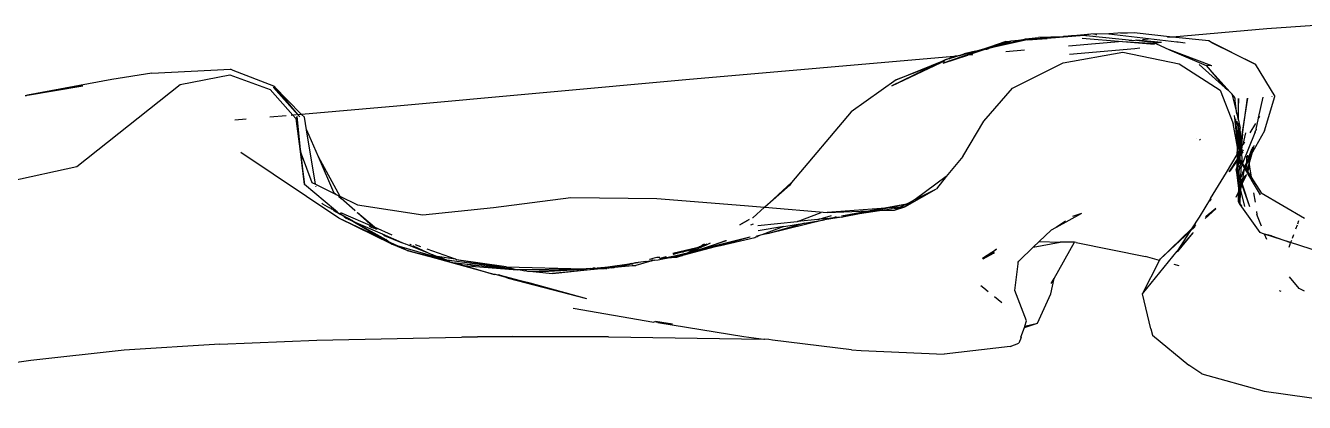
# Model space of a CAD drawing. Header units: millimetres. Extents: x -41292 to 298682, y -22072 to 33155.
# Drawn here: x 34840.8 to 35023.2, y -13113 to -13059.4 of the extents above; entities that cross this region are included whole.
import ezdxf

# ---------------------------------------------------------------- set-up
doc = ezdxf.new("R2010")
doc.units = ezdxf.units.MM

# ---------------------------------------------------------------- blocks, each defined once
blk = doc.blocks.new('rmfnasesx')
for p, q in [((62481.15, 2452.59), (62467.68, 2451.41)), ((62487.97, 2453.04), (62481.15, 2452.59)), ((62444.59, 2450.81), (62441.55, 2449.95)), ((62443.92, 2450.76), (62441.55, 2449.95)), ((62446.92, 2451.02), (62442.24, 2449.97)), ((62442.26, 2450.06), (62445.69, 2450.9)), ((62442.26, 2450.06), (62444.59, 2450.81)), ((62443.92, 2450.76), (62444.59, 2450.81)), ((62444.59, 2450.81), (62444.62, 2450.82)), ((62445.69, 2450.9), (62444.62, 2450.82)), ((62445.85, 2450.94), (62445.69, 2450.9)), ((62445.89, 2450.91), (62445.85, 2450.94)), ((62446.05, 2450.95), (62445.89, 2450.91)), ((62446.05, 2450.95), (62446.7, 2451.14)), ((62446.92, 2451.02), (62446.05, 2450.95)), ((62446.7, 2451.14), (62448.55, 2451.35)), ((62446.7, 2451.14), (62448, 2451.22)), ((62446.96, 2451), (62446.92, 2451.02)), ((62447.01, 2451.02), (62446.96, 2451)), ((62447.01, 2451.02), (62449.78, 2451.22)), ((62448, 2451.22), (62452.02, 2451.46)), ((62448, 2451.22), (62448.55, 2451.35)), ((62452.02, 2451.46), (62448.55, 2451.35)), ((62455.06, 2451.61), (62449.78, 2451.22)), ((62452.02, 2451.46), (62449.78, 2451.22)), ((62452.12, 2451.47), (62452.02, 2451.46)), ((62452.21, 2451.48), (62452.12, 2451.47)), ((62452.31, 2451.48), (62452.21, 2451.48)), ((62453.28, 2451.57), (62452.31, 2451.48)), ((62460.53, 2450.78), (62452.82, 2450.1)), ((62453.37, 2451.58), (62453.28, 2451.57)), ((62454.01, 2451.63), (62453.37, 2451.58)), ((62454.08, 2451.64), (62454.01, 2451.63)), ((62456.04, 2451.81), (62454.08, 2451.64)), ((62455.06, 2451.61), (62454.08, 2451.64)), ((62454.77, 2451.24), (62460.53, 2450.78)), ((62455.1, 2451.65), (62455.06, 2451.61)), ((62455.17, 2451.66), (62455.1, 2451.65)), ((62456.04, 2451.81), (62455.17, 2451.66)), ((62455.17, 2451.66), (62455.3, 2451.62)), ((62455.34, 2451.63), (62455.3, 2451.62)), ((62455.34, 2451.63), (62462.33, 2450.94)), ((62458.6, 2451.86), (62456.04, 2451.81)), ((62456.46, 2451.76), (62456.51, 2451.77)), ((62456.62, 2451.74), (62456.7, 2451.75)), ((62456.86, 2451.74), (62456.77, 2451.73)), ((62459.89, 2451.94), (62458.6, 2451.86)), ((62458.6, 2451.86), (62468.28, 2450.75)), ((62462.19, 2452), (62459.89, 2451.94)), ((62462.19, 2452), (62460.32, 2451.91)), ((62460.53, 2450.78), (62465.12, 2450.41)), ((62460.53, 2450.78), (62465.28, 2450.47)), ((62462.33, 2450.94), (62461.48, 2450.86)), ((62467.68, 2451.41), (62462.19, 2452)), ((62462.53, 2450.96), (62462.33, 2450.94)), ((62462.53, 2450.96), (62465.65, 2450.61)), ((62466.12, 2450.62), (62462.53, 2450.96)), ((62464.19, 2451.1), (62463.4, 2451.03)), ((62465.28, 2450.47), (62467.26, 2449.61)), ((62466.12, 2450.62), (62465.65, 2450.61)), ((62467.68, 2451.41), (62466.98, 2451.35)), ((62472.85, 2450.86), (62467.68, 2451.41)), ((62468.28, 2450.75), (62468.47, 2450.73)), ((62468.47, 2450.73), (62469.47, 2450.61)), ((62473.36, 2450.53), (62472.85, 2450.86)), ((62472.85, 2450.86), (62479.49, 2447.54)), ((62479.49, 2447.54), (62473.36, 2450.53)), ((62436.5, 2448.65), (62398.23, 2445.3)), ((62441.55, 2449.95), (62434.96, 2447.7)), ((62434.96, 2447.7), (62438.49, 2448.84)), ((62435.39, 2448.2), (62436.5, 2448.65)), ((62435.81, 2448.32), (62436.5, 2448.65)), ((62436.86, 2448.62), (62435.81, 2448.32)), ((62436.5, 2448.65), (62436.6, 2448.67)), ((62436.6, 2448.67), (62436.63, 2448.68)), ((62436.63, 2448.68), (62437.55, 2448.88)), ((62437.13, 2448.72), (62436.63, 2448.68)), ((62437.13, 2448.72), (62436.86, 2448.62)), ((62437.27, 2448.73), (62437.13, 2448.72)), ((62438.71, 2449.14), (62437.27, 2448.73)), ((62437.55, 2448.88), (62437.27, 2448.73)), ((62437.55, 2448.88), (62437.94, 2449.03)), ((62439.13, 2449.29), (62437.94, 2449.03)), ((62437.94, 2449.03), (62438.71, 2449.14)), ((62441.05, 2449.67), (62438.49, 2448.84)), ((62439.17, 2448.9), (62438.49, 2448.84)), ((62439.13, 2449.29), (62438.71, 2449.14)), ((62439.58, 2449.39), (62439.13, 2449.29)), ((62439.58, 2449.39), (62441.55, 2449.95)), ((62441.05, 2449.67), (62441.18, 2449.7)), ((62441.18, 2449.7), (62441.47, 2449.8)), ((62442.26, 2450.06), (62441.47, 2449.8)), ((62442.24, 2449.97), (62441.47, 2449.8)), ((62446.58, 2449.55), (62443.91, 2449.32)), ((62452.06, 2447.75), (62460.57, 2449.24)), ((62462.3, 2449.73), (62452.96, 2448.92)), ((62460.57, 2449.24), (62468.64, 2447.58)), ((62463.01, 2449.82), (62462.3, 2449.73)), ((62473.31, 2447.29), (62467.26, 2449.61)), ((62467.26, 2449.61), (62472.46, 2447.37)), ((62322.08, 2446.25), (62333.3, 2446.83)), ((62333.67, 2446.66), (62333.3, 2446.83)), ((62339.49, 2444.43), (62333.67, 2446.66)), ((62427.63, 2444.45), (62434.66, 2447.78)), ((62433.74, 2447.42), (62427.63, 2444.45)), ((62428.24, 2445.32), (62435.05, 2448.06)), ((62433.74, 2447.42), (62428.24, 2445.32)), ((62435.05, 2448.06), (62433.74, 2447.42)), ((62434.66, 2447.78), (62433.74, 2447.42)), ((62435.12, 2447.95), (62434.66, 2447.78)), ((62435.25, 2448.16), (62435.05, 2448.06)), ((62435.05, 2448.06), (62435.24, 2448.14)), ((62435.12, 2447.95), (62435.16, 2448.01)), ((62435.39, 2448.2), (62435.25, 2448.16)), ((62435.81, 2448.32), (62435.39, 2448.2)), ((62444.86, 2444.14), (62452.06, 2447.75)), ((62468.64, 2447.58), (62474.48, 2443.84)), ((62471.48, 2447.48), (62475.18, 2444.2)), ((62473.31, 2447.29), (62472.46, 2447.37)), ((62472.46, 2447.37), (62475.55, 2443.88)), ((62475.9, 2443.57), (62472.46, 2447.37)), ((62472.46, 2447.37), (62475.18, 2444.2)), ((62479.49, 2447.54), (62482.27, 2442.93)), ((62316.36, 2445.37), (62304.3, 2443.12)), ((62322.08, 2446.25), (62316.36, 2445.37)), ((62326.12, 2444.64), (62333.18, 2446.02)), ((62333.18, 2446.02), (62338.96, 2443.92)), ((62398.23, 2445.3), (62357.03, 2441.57)), ((62428.24, 2445.32), (62421.84, 2440.75)), ((62303.98, 2443.07), (62304.12, 2443.1)), ((62304.12, 2443.1), (62304.16, 2443.11)), ((62304.3, 2443.12), (62304.16, 2443.11)), ((62304.3, 2443.12), (62312.24, 2444.45)), ((62312.24, 2444.45), (62305.18, 2443.21)), ((62311.35, 2432.99), (62326.12, 2444.64)), ((62338.96, 2443.92), (62342.18, 2440.28)), ((62339.49, 2444.43), (62339.41, 2444.22)), ((62342.91, 2440.34), (62339.41, 2444.22)), ((62339.49, 2444.43), (62342.91, 2440.34)), ((62339.49, 2444.43), (62343.42, 2440.39)), ((62440.75, 2439.45), (62444.86, 2444.14)), ((62474.48, 2443.84), (62476.32, 2439.11)), ((62475.18, 2444.2), (62475.55, 2443.88)), ((62475.55, 2443.88), (62475.9, 2443.57)), ((62475.9, 2443.57), (62476.16, 2443.33)), ((62476.57, 2442.82), (62476.16, 2443.33)), ((62476.16, 2443.33), (62476.86, 2440.46)), ((62481.89, 2442.94), (62481.91, 2442.99)), ((62357.03, 2441.57), (62343.42, 2440.39)), ((62476.58, 2442.7), (62476.57, 2442.82)), ((62476.58, 2442.7), (62476.61, 2442.67)), ((62476.63, 2442.33), (62476.61, 2442.67)), ((62476.86, 2440.46), (62476.63, 2442.33)), ((62477.07, 2442.64), (62477.01, 2439.83)), ((62478.39, 2442.72), (62477.07, 2434.56)), ((62477.07, 2439.57), (62477.07, 2442.64)), ((62477.66, 2437.6), (62478.39, 2442.72)), ((62479.95, 2439.89), (62480.59, 2442.87)), ((62480.82, 2438.07), (62482.27, 2442.93)), ((62335.53, 2439.72), (62333.9, 2439.58)), ((62341.23, 2440.2), (62338.91, 2440)), ((62342.18, 2440.28), (62341.93, 2440.26)), ((62342.18, 2440.28), (62342.61, 2439.79)), ((62342.66, 2440.32), (62342.25, 2440.29)), ((62342.78, 2440.12), (62342.61, 2439.79)), ((62342.61, 2439.79), (62343.82, 2430.42)), ((62342.61, 2439.79), (62343.27, 2435.1)), ((62343.34, 2434.91), (62342.78, 2440.12)), ((62343.29, 2440.37), (62342.91, 2440.34)), ((62343.16, 2440.07), (62342.91, 2440.34)), ((62343.42, 2440.39), (62343.29, 2440.37)), ((62343.42, 2440.39), (62343.82, 2439.98)), ((62344.12, 2438.19), (62343.82, 2439.98)), ((62421.84, 2440.75), (62413.34, 2430.7)), ((62437.78, 2434.42), (62440.75, 2439.45)), ((62476.53, 2440.18), (62476.51, 2440.23)), ((62476.55, 2439.89), (62476.53, 2440.18)), ((62476.95, 2436.29), (62476.55, 2439.89)), ((62476.95, 2436.29), (62476.72, 2439.78)), ((62476.86, 2440.46), (62477.01, 2439.83)), ((62477, 2438.79), (62476.88, 2439.44)), ((62477.01, 2439.83), (62477.07, 2439.57)), ((62477.07, 2439.57), (62477.35, 2438.44)), ((62479.62, 2438.27), (62479.93, 2439.86)), ((62479.95, 2439.89), (62479.93, 2439.86)), ((62480.1, 2440.14), (62479.95, 2439.89)), ((62345.43, 2430.44), (62344.12, 2438.19)), ((62344.12, 2438.19), (62345.77, 2434.41)), ((62476.94, 2435.73), (62476.32, 2439.11)), ((62477, 2438.79), (62476.96, 2437.6)), ((62476.97, 2437.2), (62476.96, 2437.6)), ((62477, 2438.79), (62477.07, 2438.39)), ((62477.07, 2439.02), (62477.02, 2439.14)), ((62477.07, 2439.02), (62477.07, 2438.39)), ((62477.07, 2438.39), (62477.19, 2437.78)), ((62477.07, 2435.5), (62477.07, 2438.39)), ((62477.19, 2437.78), (62477.07, 2435.5)), ((62477.27, 2435.31), (62477.19, 2437.78)), ((62477.27, 2435.31), (62477.35, 2438.44)), ((62477.49, 2435.68), (62477.35, 2438.44)), ((62477.66, 2437.6), (62477.49, 2435.68)), ((62477.68, 2433.36), (62479.48, 2437.81)), ((62477.74, 2436.11), (62478.12, 2437.77)), ((62479.5, 2439.12), (62478.72, 2437.79)), ((62480.82, 2438.07), (62479.1, 2435.03)), ((62479.49, 2437.97), (62479.38, 2437.81)), ((62479.44, 2437.81), (62479.49, 2437.88)), ((62479.49, 2437.88), (62479.48, 2437.81)), ((62479.49, 2437.97), (62479.54, 2438.05)), ((62479.53, 2437.93), (62479.49, 2437.97)), ((62479.53, 2437.93), (62479.49, 2437.88)), ((62479.5, 2437.86), (62479.53, 2437.93)), ((62479.51, 2437.92), (62479.54, 2437.97)), ((62479.53, 2437.93), (62479.54, 2437.97)), ((62479.58, 2438.1), (62479.54, 2438.05)), ((62479.54, 2438.08), (62479.58, 2438.1)), ((62479.54, 2437.97), (62479.54, 2438.05)), ((62479.6, 2438.19), (62479.58, 2438.15)), ((62479.58, 2438.15), (62479.58, 2438.1)), ((62479.62, 2438.27), (62479.6, 2438.19)), ((62471.12, 2436.97), (62471.08, 2436.95)), ((62471.69, 2436.85), (62471.51, 2436.72)), ((62476.94, 2435.73), (62477, 2435.89)), ((62476.94, 2435.73), (62476.97, 2435.54)), ((62476.95, 2436.29), (62476.97, 2437.2)), ((62477, 2435.89), (62476.95, 2436.29)), ((62476.97, 2435.54), (62477, 2435.89)), ((62477.07, 2435.5), (62477, 2435.89)), ((62477.49, 2435.68), (62477.35, 2435.53)), ((62477.49, 2435.68), (62477.35, 2434.75)), ((62477.67, 2436), (62477.49, 2435.68)), ((62477.51, 2435.14), (62477.49, 2435.68)), ((62477.51, 2435.14), (62477.67, 2436)), ((62477.74, 2436.11), (62477.67, 2436)), ((62477.93, 2436.45), (62477.74, 2436.11)), ((62478.72, 2434.34), (62479.16, 2435.71)), ((62479.1, 2435.03), (62479.33, 2435.96)), ((62479.16, 2435.71), (62479.21, 2435.78)), ((62348.75, 2425.64), (62334.74, 2434.96)), ((62343.82, 2430.42), (62343.27, 2435.1)), ((62343.27, 2435.1), (62343.34, 2434.91)), ((62343.34, 2434.91), (62343.36, 2434.76)), ((62343.82, 2430.42), (62343.36, 2434.76)), ((62343.36, 2434.76), (62344.89, 2430.71)), ((62345.77, 2434.41), (62348.86, 2428.76)), ((62345.77, 2434.41), (62347.99, 2429.33)), ((62437.78, 2434.42), (62435.39, 2431.57)), ((62475.39, 2432.1), (62476.91, 2434.7)), ((62476.9, 2434.02), (62475.72, 2432.22)), ((62476.93, 2434.08), (62476.9, 2434.02)), ((62476.91, 2433.89), (62476.9, 2434.02)), ((62476.91, 2434.7), (62476.97, 2435.54)), ((62476.98, 2434.82), (62476.91, 2434.7)), ((62476.93, 2434.08), (62476.91, 2434.7)), ((62476.94, 2433.84), (62476.91, 2433.89)), ((62476.98, 2434.16), (62476.93, 2434.08)), ((62476.94, 2433.84), (62476.99, 2433.9)), ((62476.97, 2435.54), (62477.01, 2435.36)), ((62477.02, 2434.89), (62476.98, 2434.82)), ((62477.03, 2434.52), (62476.98, 2434.82)), ((62476.98, 2434.16), (62477.07, 2434.29)), ((62477.04, 2433.98), (62476.98, 2434.16)), ((62476.98, 2434.16), (62476.99, 2433.9)), ((62476.98, 2434.16), (62477.05, 2434.01)), ((62476.98, 2434.16), (62477.07, 2434.03)), ((62476.99, 2433.9), (62477.04, 2433.98)), ((62476.99, 2433.9), (62476.99, 2433.32)), ((62477.01, 2435.36), (62477.06, 2435.29)), ((62477.02, 2434.89), (62477.09, 2435.02)), ((62477.02, 2434.89), (62477.13, 2434.66)), ((62477.07, 2434.29), (62477.03, 2434.52)), ((62477.04, 2433.98), (62477.05, 2434.01)), ((62477.07, 2433.72), (62477.04, 2433.98)), ((62477.05, 2435.1), (62477.07, 2435.2)), ((62477.09, 2435.05), (62477.05, 2435.1)), ((62477.05, 2434.01), (62477.07, 2434.03)), ((62477.06, 2435.29), (62477.07, 2435.5)), ((62477.07, 2435.2), (62477.06, 2435.29)), ((62477.07, 2434.56), (62477.07, 2434.29)), ((62477.17, 2434.36), (62477.07, 2434.29)), ((62477.07, 2434.03), (62477.19, 2434.2)), ((62477.07, 2433.72), (62477.19, 2434.12)), ((62477.07, 2433.23), (62477.22, 2433.87)), ((62477.27, 2435.31), (62477.09, 2435.05)), ((62477.09, 2435.05), (62477.09, 2435.02)), ((62477.13, 2434.66), (62477.17, 2434.44)), ((62477.19, 2434.47), (62477.13, 2434.66)), ((62477.19, 2434.47), (62477.17, 2434.44)), ((62477.17, 2434.44), (62477.18, 2434.4)), ((62477.18, 2434.4), (62477.17, 2434.36)), ((62477.17, 2434.36), (62477.17, 2434.33)), ((62477.17, 2434.33), (62477.21, 2434.24)), ((62477.23, 2434.27), (62477.17, 2434.33)), ((62477.29, 2434.63), (62477.19, 2434.47)), ((62477.21, 2434.24), (62477.19, 2434.2)), ((62477.22, 2434.21), (62477.19, 2434.12)), ((62477.19, 2434.2), (62477.22, 2434.21)), ((62477.19, 2434.12), (62477.25, 2434.03)), ((62477.21, 2434.24), (62477.23, 2434.27)), ((62477.21, 2434.24), (62477.22, 2434.21)), ((62477.22, 2434.21), (62477.23, 2434.27)), ((62477.22, 2433.87), (62477.25, 2434.03)), ((62477.36, 2433.24), (62477.22, 2433.87)), ((62477.23, 2434.27), (62477.3, 2434.37)), ((62477.25, 2434.03), (62477.31, 2434.23)), ((62477.32, 2433.92), (62477.25, 2434.03)), ((62477.35, 2435.46), (62477.27, 2435.31)), ((62477.29, 2434.63), (62477.27, 2435.31)), ((62477.35, 2434.72), (62477.29, 2434.63)), ((62477.3, 2434.37), (62477.29, 2434.63)), ((62477.3, 2434.37), (62477.35, 2434.45)), ((62477.31, 2434.23), (62477.3, 2434.37)), ((62477.32, 2433.92), (62477.31, 2434.23)), ((62477.36, 2433.86), (62477.32, 2433.92)), ((62477.35, 2435.53), (62477.35, 2435.46)), ((62477.45, 2434.87), (62477.35, 2434.75)), ((62477.35, 2434.75), (62477.35, 2434.72)), ((62477.35, 2434.45), (62477.41, 2434.54)), ((62477.36, 2433.81), (62477.36, 2433.86)), ((62477.41, 2434.54), (62477.45, 2434.87)), ((62477.41, 2434.54), (62477.53, 2434.73)), ((62477.52, 2434.97), (62477.45, 2434.87)), ((62477.51, 2435.14), (62477.52, 2434.97)), ((62477.78, 2435.37), (62477.52, 2434.97)), ((62477.52, 2434.97), (62477.53, 2434.73)), ((62477.53, 2434.73), (62477.74, 2435.06)), ((62477.53, 2434.73), (62477.6, 2433.49)), ((62478.29, 2433.69), (62478.27, 2434.44)), ((62478.47, 2434.14), (62478.29, 2433.69)), ((62478.5, 2433.95), (62478.29, 2433.58)), ((62478.33, 2432.35), (62479.1, 2435.03)), ((62478.38, 2434.61), (62478.47, 2434.14)), ((62478.95, 2435.42), (62478.47, 2434.14)), ((62478.47, 2434.14), (62478.5, 2433.95)), ((62478.72, 2434.34), (62478.5, 2433.95)), ((62478.5, 2433.95), (62478.52, 2433.83)), ((62478.52, 2433.83), (62478.62, 2434.05)), ((62478.62, 2434.05), (62478.72, 2434.34)), ((62479.1, 2435.03), (62478.72, 2434.34)), ((62301.8, 2430.9), (62311.35, 2432.99)), ((62473.12, 2428.42), (62475.39, 2432.1)), ((62475.89, 2432.29), (62476.91, 2433.79)), ((62476.78, 2432.48), (62476.89, 2432.91)), ((62476.78, 2432.48), (62476.88, 2432.37)), ((62476.78, 2432.48), (62477.12, 2429.51)), ((62477.17, 2431.04), (62476.78, 2432.48)), ((62476.88, 2432.37), (62476.89, 2432.91)), ((62476.93, 2432.54), (62476.88, 2432.37)), ((62476.88, 2432.37), (62477.18, 2431.49)), ((62476.88, 2432.37), (62477, 2432.35)), ((62477.17, 2431.04), (62476.88, 2432.37)), ((62476.89, 2432.91), (62476.91, 2433.79)), ((62476.89, 2432.91), (62476.96, 2432.95)), ((62476.91, 2433.79), (62476.94, 2433.84)), ((62476.97, 2432.78), (62476.93, 2432.61)), ((62476.93, 2432.61), (62476.93, 2432.54)), ((62477, 2432.35), (62476.93, 2432.54)), ((62476.99, 2432.88), (62476.94, 2432.83)), ((62476.94, 2432.83), (62476.97, 2432.78)), ((62476.95, 2433.06), (62476.99, 2433.16)), ((62476.97, 2433.02), (62476.95, 2433.06)), ((62476.96, 2433.25), (62476.99, 2433.32)), ((62476.96, 2433.22), (62476.96, 2433.25)), ((62476.99, 2433.16), (62476.96, 2433.22)), ((62476.97, 2433.02), (62476.96, 2432.95)), ((62476.96, 2432.95), (62476.99, 2432.88)), ((62476.97, 2432.78), (62477, 2432.35)), ((62477.07, 2432.27), (62476.97, 2432.78)), ((62476.99, 2433.32), (62477.03, 2433.42)), ((62476.99, 2432.88), (62477.07, 2433.23)), ((62477, 2432.35), (62477.01, 2432.3)), ((62477.01, 2432.3), (62477.07, 2432.27)), ((62477.01, 2432.3), (62477.19, 2431.76)), ((62477.03, 2433.42), (62477.04, 2433.46)), ((62477.07, 2433.23), (62477.03, 2433.42)), ((62477.04, 2433.69), (62477.07, 2433.72)), ((62477.07, 2433.65), (62477.04, 2433.69)), ((62477.04, 2433.46), (62477.05, 2433.51)), ((62477.05, 2433.54), (62477.06, 2433.6)), ((62477.05, 2433.51), (62477.05, 2433.54)), ((62477.06, 2433.6), (62477.07, 2433.65)), ((62477.19, 2431.89), (62477.07, 2432.27)), ((62477.19, 2431.89), (62477.22, 2432.96)), ((62477.22, 2432.96), (62477.31, 2433.13)), ((62477.36, 2433.24), (62477.31, 2433.13)), ((62477.36, 2432.66), (62477.31, 2433.13)), ((62477.36, 2433.24), (62477.36, 2433.81)), ((62477.49, 2433.54), (62477.36, 2433.81)), ((62477.36, 2433.81), (62477.54, 2433.64)), ((62477.52, 2433.6), (62477.36, 2433.81)), ((62477.36, 2433.24), (62477.49, 2433.54)), ((62477.36, 2432.66), (62477.41, 2432.7)), ((62477.41, 2432.7), (62477.37, 2431.31)), ((62477.39, 2431.28), (62477.86, 2432.34)), ((62477.41, 2432.7), (62477.64, 2433.26)), ((62477.49, 2433.54), (62477.52, 2433.6)), ((62477.61, 2433.31), (62477.49, 2433.54)), ((62477.52, 2433.6), (62477.54, 2433.64)), ((62477.6, 2433.49), (62477.52, 2433.6)), ((62477.6, 2433.49), (62477.6, 2433.44)), ((62477.6, 2433.44), (62477.61, 2433.31)), ((62477.6, 2433.44), (62477.68, 2433.36)), ((62477.64, 2433.26), (62477.61, 2433.31)), ((62477.64, 2433.26), (62477.68, 2433.36)), ((62477.94, 2432.76), (62477.64, 2433.26)), ((62477.88, 2432.64), (62477.65, 2432.06)), ((62477.86, 2432.34), (62477.66, 2431.23)), ((62477.68, 2433.36), (62477.96, 2432.92)), ((62477.95, 2432.84), (62477.68, 2433.36)), ((62477.86, 2432.34), (62477.93, 2432.5)), ((62477.9, 2432.57), (62477.93, 2432.5)), ((62477.95, 2432.84), (62477.94, 2432.76)), ((62478, 2432.66), (62477.94, 2432.76)), ((62477.96, 2432.92), (62477.95, 2432.84)), ((62477.99, 2433.04), (62477.96, 2432.92)), ((62477.96, 2432.92), (62478.05, 2432.78)), ((62477.99, 2433.04), (62478.29, 2433.58)), ((62478, 2432.66), (62478.05, 2432.78)), ((62478.34, 2432.19), (62478, 2432.66)), ((62478.05, 2432.78), (62478.3, 2433.33)), ((62478.05, 2432.78), (62478.33, 2432.35)), ((62478.29, 2433.58), (62478.29, 2433.69)), ((62478.3, 2433.33), (62478.29, 2433.58)), ((62478.3, 2433.33), (62478.52, 2433.83)), ((62478.33, 2432.35), (62478.3, 2433.33)), ((62478.34, 2432.19), (62478.32, 2432.14)), ((62478.34, 2432.1), (62478.32, 2432.14)), ((62478.34, 2432.19), (62478.33, 2432.35)), ((62478.33, 2432.35), (62478.38, 2432.27)), ((62478.38, 2432.27), (62478.34, 2432.19)), ((62478.38, 2432.11), (62478.34, 2432.1)), ((62478.37, 2432.05), (62478.34, 2432.1)), ((62478.96, 2431.14), (62478.37, 2432.05)), ((62478.68, 2432.93), (62478.38, 2432.27)), ((62478.38, 2432.27), (62478.41, 2432.22)), ((62478.41, 2432.22), (62478.38, 2432.11)), ((62478.41, 2432.22), (62478.9, 2431.5)), ((62478.52, 2433.83), (62478.68, 2432.93)), ((62478.68, 2432.93), (62478.9, 2431.5)), ((62348.25, 2426.73), (62343.82, 2430.42)), ((62344.89, 2430.71), (62345.43, 2430.44)), ((62345.43, 2430.44), (62348.36, 2429)), ((62409.51, 2427.19), (62413.34, 2430.7)), ((62413.1, 2430.34), (62409.51, 2427.19)), ((62413.34, 2430.7), (62413.1, 2430.34)), ((62435.39, 2431.57), (62430.96, 2428.27)), ((62435.39, 2431.57), (62434.01, 2429.82)), ((62477.12, 2429.51), (62477.15, 2430.58)), ((62477.15, 2430.58), (62477.16, 2430.83)), ((62477.15, 2430.58), (62477.2, 2430.64)), ((62477.16, 2430.83), (62477.17, 2431.04)), ((62477.21, 2430.76), (62477.16, 2430.83)), ((62477.17, 2431.04), (62477.18, 2431.49)), ((62477.18, 2431.49), (62477.19, 2431.76)), ((62477.37, 2430.93), (62477.18, 2431.49)), ((62477.19, 2431.76), (62477.19, 2431.89)), ((62477.19, 2431.76), (62477.24, 2431.75)), ((62477.2, 2430.64), (62477.25, 2430.69)), ((62477.2, 2430.64), (62477.25, 2430.66)), ((62477.25, 2430.45), (62477.2, 2430.64)), ((62477.21, 2430.76), (62477.37, 2430.93)), ((62477.25, 2430.69), (62477.21, 2430.76)), ((62477.24, 2431.75), (62477.24, 2431.61)), ((62477.24, 2431.61), (62477.37, 2431.31)), ((62477.25, 2430.66), (62477.36, 2430.82)), ((62477.25, 2429.8), (62477.25, 2430.45)), ((62477.35, 2430.21), (62477.25, 2430.45)), ((62477.34, 2430.05), (62477.35, 2430.21)), ((62477.36, 2430.82), (62477.35, 2430.21)), ((62477.36, 2430.82), (62477.4, 2430.86)), ((62477.37, 2431.31), (62477.39, 2431.28)), ((62477.39, 2431.28), (62477.37, 2431.19)), ((62477.37, 2431.19), (62477.46, 2431.02)), ((62477.37, 2431.19), (62477.37, 2430.93)), ((62477.37, 2430.93), (62477.43, 2430.99)), ((62477.37, 2430.93), (62477.4, 2430.86)), ((62477.5, 2430.34), (62477.38, 2430.07)), ((62477.4, 2430.86), (62477.45, 2430.93)), ((62477.4, 2430.86), (62477.53, 2430.48)), ((62477.43, 2430.99), (62477.46, 2431.02)), ((62477.43, 2430.99), (62477.45, 2430.93)), ((62477.45, 2430.93), (62477.65, 2431.15)), ((62477.45, 2430.93), (62477.56, 2430.7)), ((62477.46, 2431.02), (62477.65, 2431.15)), ((62477.47, 2430.15), (62477.57, 2430.36)), ((62477.5, 2430.34), (62477.47, 2430.15)), ((62477.54, 2430.44), (62477.5, 2430.34)), ((62477.55, 2430.63), (62477.53, 2430.48)), ((62477.53, 2430.48), (62477.54, 2430.44)), ((62477.54, 2430.44), (62477.57, 2430.36)), ((62477.56, 2430.7), (62477.55, 2430.63)), ((62477.55, 2430.63), (62477.6, 2430.57)), ((62478.13, 2431.72), (62477.56, 2430.7)), ((62477.65, 2431.15), (62477.56, 2430.7)), ((62477.57, 2430.36), (62477.61, 2430.45)), ((62477.57, 2430.36), (62478.64, 2427.26)), ((62477.6, 2430.57), (62477.58, 2430.53)), ((62477.58, 2430.53), (62477.63, 2430.49)), ((62477.63, 2430.49), (62477.61, 2430.45)), ((62477.61, 2430.45), (62478.64, 2427.26)), ((62477.63, 2430.49), (62478.24, 2431.73)), ((62477.65, 2431.15), (62477.66, 2431.23)), ((62477.66, 2431.23), (62478.13, 2431.72)), ((62478.13, 2431.72), (62478.21, 2431.8)), ((62478.19, 2431.86), (62478.21, 2431.8)), ((62478.91, 2431.44), (62478.9, 2431.5)), ((62478.96, 2431.14), (62478.91, 2431.44)), ((62478.91, 2431.44), (62480.34, 2429.22)), ((62478.97, 2431.06), (62478.96, 2431.14)), ((62480.25, 2428.96), (62478.97, 2431.06)), ((62345.49, 2430.07), (62345.47, 2430.17)), ((62347.99, 2429.33), (62348.36, 2429)), ((62348.36, 2429), (62348.86, 2428.76)), ((62348.67, 2428.74), (62349.06, 2428.4)), ((62348.86, 2428.76), (62351.4, 2427.51)), ((62348.94, 2428.62), (62349.06, 2428.4)), ((62351.01, 2426.69), (62349.06, 2428.4)), ((62370.81, 2427.14), (62381.86, 2428.58)), ((62381.86, 2428.58), (62394.11, 2428.42)), ((62394.11, 2428.42), (62406.6, 2427.44)), ((62429.51, 2427.22), (62434.01, 2429.82)), ((62430.96, 2428.27), (62434.01, 2429.82)), ((62473.12, 2428.42), (62471.47, 2425.75)), ((62477.09, 2429.39), (62476.69, 2428.58)), ((62477.07, 2427.96), (62477.11, 2429.22)), ((62477.18, 2428.55), (62477.07, 2427.96)), ((62477.12, 2429.51), (62477.09, 2429.44)), ((62477.09, 2429.44), (62477.09, 2429.39)), ((62477.11, 2429.22), (62477.09, 2429.39)), ((62477.11, 2429.22), (62477.18, 2428.55)), ((62477.26, 2429.72), (62477.12, 2429.51)), ((62477.26, 2429.02), (62477.18, 2428.55)), ((62477.18, 2428.55), (62477.28, 2427.67)), ((62477.34, 2429.89), (62477.25, 2429.8)), ((62477.25, 2429.8), (62477.26, 2429.72)), ((62477.26, 2429.02), (62477.26, 2429.72)), ((62477.32, 2429.36), (62477.26, 2429.02)), ((62477.28, 2427.67), (62477.26, 2429.02)), ((62477.32, 2429.36), (62477.28, 2427.67)), ((62477.34, 2429.89), (62477.32, 2429.36)), ((62477.4, 2429.79), (62477.32, 2429.36)), ((62477.39, 2430), (62477.34, 2430.05)), ((62477.34, 2430.05), (62477.34, 2429.99)), ((62477.39, 2430), (62477.34, 2429.99)), ((62477.34, 2429.99), (62477.37, 2429.94)), ((62477.37, 2429.94), (62477.34, 2429.89)), ((62477.37, 2429.94), (62477.39, 2430)), ((62477.42, 2429.88), (62477.37, 2429.94)), ((62477.38, 2430.07), (62477.39, 2430)), ((62477.39, 2430), (62477.47, 2430.15)), ((62477.4, 2429.79), (62477.42, 2429.88)), ((62477.98, 2427.28), (62477.4, 2429.79)), ((62477.47, 2430.15), (62477.42, 2429.88)), ((62479.25, 2429.23), (62479.45, 2427.9)), ((62480.34, 2429.22), (62486.51, 2425.62)), ((62346.32, 2427.75), (62346.43, 2427.66)), ((62346.43, 2427.66), (62347.43, 2427.09)), ((62347.63, 2427.01), (62347.43, 2427.09)), ((62347.63, 2427.01), (62347.79, 2426.89)), ((62347.83, 2426.91), (62347.91, 2426.82)), ((62347.91, 2426.82), (62348.52, 2426.51)), ((62348.25, 2426.73), (62347.91, 2426.82)), ((62348, 2426.72), (62348.82, 2426.26)), ((62348.52, 2426.51), (62348.25, 2426.73)), ((62351.09, 2426.66), (62351.01, 2426.69)), ((62351.4, 2427.51), (62360.74, 2426.11)), ((62360.74, 2426.11), (62370.81, 2427.14)), ((62406.6, 2427.44), (62409.47, 2427.2)), ((62409.47, 2427.2), (62407.79, 2425.68)), ((62409.47, 2427.2), (62409.51, 2427.19)), ((62409.51, 2427.19), (62418.39, 2426.44)), ((62426.1, 2426.98), (62418.39, 2426.44)), ((62418.39, 2426.44), (62424.31, 2426.65)), ((62420.47, 2425.93), (62424.31, 2426.65)), ((62423.02, 2426.3), (62425.87, 2426.71)), ((62423.02, 2426.3), (62424.86, 2426.67)), ((62424.31, 2426.65), (62426.1, 2426.98)), ((62424.31, 2426.65), (62424.86, 2426.67)), ((62424.86, 2426.67), (62426.59, 2427.02)), ((62424.86, 2426.67), (62425.87, 2426.71)), ((62425.87, 2426.71), (62428.65, 2427.1)), ((62425.87, 2426.71), (62428.02, 2426.78)), ((62426.1, 2426.98), (62429.74, 2427.65)), ((62426.59, 2427.02), (62426.1, 2426.98)), ((62426.59, 2427.02), (62429.74, 2427.65)), ((62428.79, 2427.17), (62426.59, 2427.02)), ((62428.02, 2426.78), (62429.51, 2427.22)), ((62428.02, 2426.78), (62428.65, 2427.1)), ((62428.65, 2427.1), (62429.51, 2427.22)), ((62428.65, 2427.1), (62428.79, 2427.17)), ((62428.79, 2427.17), (62429.74, 2427.65)), ((62429.51, 2427.22), (62428.79, 2427.17)), ((62430.22, 2427.75), (62429.51, 2427.22)), ((62429.74, 2427.65), (62429.76, 2427.67)), ((62429.76, 2427.67), (62430.86, 2428.22)), ((62429.76, 2427.67), (62430.22, 2427.75)), ((62430.27, 2427.76), (62430.22, 2427.75)), ((62430.86, 2428.22), (62430.27, 2427.76)), ((62430.96, 2428.27), (62430.86, 2428.22)), ((62472.33, 2425.57), (62473.87, 2426.95)), ((62473.85, 2426.98), (62472.46, 2425.84)), ((62473.01, 2428.03), (62473.04, 2428.15)), ((62473.16, 2428.33), (62473.04, 2428.15)), ((62473.04, 2428.15), (62473.18, 2428.28)), ((62477.28, 2427.58), (62477.07, 2427.96)), ((62477.07, 2427.96), (62477.28, 2427.67)), ((62477.28, 2427.67), (62477.5, 2427.36)), ((62477.28, 2427.58), (62477.28, 2427.67)), ((62477.28, 2427.58), (62480.14, 2423.59)), ((62479.66, 2426.57), (62479.72, 2426.16)), ((62348.52, 2426.51), (62348.82, 2426.26)), ((62356.29, 2421.93), (62348.75, 2425.64)), ((62355.06, 2422.64), (62348.75, 2425.64)), ((62348.99, 2426.15), (62348.82, 2426.26)), ((62348.86, 2426.29), (62349.07, 2426.19)), ((62348.88, 2426.3), (62349.07, 2426.19)), ((62348.92, 2426.32), (62349.07, 2426.19)), ((62349.39, 2425.94), (62348.99, 2426.15)), ((62353.63, 2424.41), (62349.04, 2426.39)), ((62349.07, 2426.19), (62349.18, 2426.11)), ((62349.18, 2426.11), (62350.67, 2425.28)), ((62349.18, 2426.11), (62349.39, 2425.94)), ((62349.39, 2425.94), (62349.5, 2425.85)), ((62349.5, 2425.85), (62349.84, 2425.57)), ((62349.5, 2425.85), (62350.21, 2425.44)), ((62350.21, 2425.44), (62349.84, 2425.57)), ((62350.21, 2425.44), (62350.4, 2425.37)), ((62350.4, 2425.33), (62350.21, 2425.44)), ((62350.4, 2425.33), (62350.73, 2425.19)), ((62350.67, 2425.28), (62350.73, 2425.25)), ((62350.73, 2425.19), (62355.43, 2422.56)), ((62350.73, 2425.19), (62355.06, 2422.64)), ((62351.22, 2424.97), (62350.73, 2425.19)), ((62351.22, 2424.97), (62352.35, 2424.34)), ((62354.97, 2423.35), (62351.22, 2424.97)), ((62351.29, 2426.45), (62351.42, 2426.39)), ((62353.83, 2424.32), (62351.42, 2426.39)), ((62351.42, 2426.39), (62353.63, 2424.41)), ((62405.94, 2424.68), (62407.3, 2425.41)), ((62407.3, 2425.41), (62405.97, 2424.68)), ((62407.85, 2424.77), (62407.49, 2424.61)), ((62407.79, 2425.68), (62407.75, 2425.65)), ((62408.5, 2424.56), (62414.12, 2425.13)), ((62418.01, 2425.38), (62410.08, 2423.46)), ((62415.18, 2424.92), (62410.08, 2423.46)), ((62412.22, 2424.43), (62415.18, 2424.92)), ((62414.12, 2425.13), (62414.15, 2425.15)), ((62414.15, 2425.15), (62414.18, 2425.15)), ((62414.18, 2425.15), (62417.57, 2426.43)), ((62417.06, 2425.43), (62414.18, 2425.15)), ((62415.18, 2424.92), (62418.01, 2425.38)), ((62417.13, 2425.44), (62417.06, 2425.43)), ((62417.13, 2425.44), (62417.2, 2425.47)), ((62417.2, 2425.47), (62417.27, 2425.48)), ((62417.27, 2425.48), (62419.04, 2425.98)), ((62418.51, 2425.58), (62417.27, 2425.48)), ((62420.43, 2425.78), (62418.01, 2425.38)), ((62418.51, 2425.58), (62418.91, 2425.65)), ((62418.91, 2425.65), (62419.08, 2425.64)), ((62419.3, 2425.69), (62419.08, 2425.64)), ((62419.71, 2425.79), (62419.3, 2425.69)), ((62420.43, 2425.78), (62419.3, 2425.69)), ((62420.43, 2425.78), (62420.82, 2425.85)), ((62420.47, 2425.93), (62423.02, 2426.3)), ((62420.82, 2425.85), (62423.02, 2426.3)), ((62454.7, 2426.28), (62451.09, 2424.3)), ((62452.4, 2425.21), (62451.4, 2424.52)), ((62454.7, 2426.28), (62453.41, 2425.86)), ((62471.47, 2425.75), (62470.39, 2424.08)), ((62472.39, 2425.78), (62472.38, 2425.74)), ((62472.39, 2425.78), (62472.46, 2425.84)), ((62480.37, 2424.49), (62479.72, 2426.16)), ((62485.67, 2425.25), (62485.49, 2424.76)), ((62353.51, 2424.25), (62353.13, 2424.44)), ((62353.7, 2424.18), (62353.51, 2424.25)), ((62353.63, 2424.41), (62354.01, 2424.08)), ((62353.83, 2424.32), (62353.63, 2424.41)), ((62354.01, 2424.08), (62353.7, 2424.18)), ((62356.37, 2423.22), (62353.83, 2424.32)), ((62354.2, 2424), (62353.83, 2424.32)), ((62354.01, 2424.08), (62354.04, 2424.06)), ((62355.21, 2423.14), (62354.97, 2423.35)), ((62357.78, 2422.13), (62354.97, 2423.35)), ((62355.21, 2423.14), (62357.78, 2422.13)), ((62408.09, 2422.87), (62408.22, 2422.94)), ((62408.22, 2422.94), (62408.45, 2423)), ((62408.76, 2423.14), (62408.32, 2423.04)), ((62408.76, 2423.14), (62408.45, 2423)), ((62412.22, 2424.43), (62408.58, 2423.84)), ((62408.92, 2423.18), (62408.76, 2423.14)), ((62409.11, 2423.25), (62408.92, 2423.18)), ((62412.22, 2424.43), (62409.11, 2423.25)), ((62410.08, 2423.46), (62409.11, 2423.25)), ((62450.37, 2423.9), (62448.65, 2422.28)), ((62450.99, 2424.23), (62450.37, 2423.9)), ((62451.09, 2424.3), (62450.99, 2424.23)), ((62451.4, 2424.52), (62451.09, 2424.3)), ((62470.39, 2424.08), (62465.95, 2419.83)), ((62465.95, 2419.83), (62470.15, 2423.71)), ((62470.56, 2423.53), (62468.33, 2420.83)), ((62470.15, 2423.71), (62468.36, 2420.94)), ((62470.56, 2423.53), (62468.36, 2420.94)), ((62470.15, 2423.71), (62470.93, 2424.42)), ((62470.39, 2424.08), (62470.15, 2423.71)), ((62470.86, 2424.53), (62470.39, 2424.08)), ((62470.59, 2423.6), (62470.56, 2423.53)), ((62471.02, 2424.67), (62470.86, 2424.53)), ((62480.82, 2423.34), (62480.14, 2423.59)), ((62481.12, 2422.58), (62480.82, 2423.34)), ((62481.78, 2423.09), (62480.82, 2423.34)), ((62484.53, 2422.17), (62480.82, 2423.34)), ((62481.78, 2423.09), (62484.53, 2422.17)), ((62484.94, 2423.26), (62484.74, 2422.72)), ((62485.44, 2424.61), (62485.23, 2424.07)), ((62355.06, 2422.64), (62356.29, 2421.93)), ((62355.79, 2422.29), (62355.06, 2422.64)), ((62355.79, 2422.29), (62355.43, 2422.56)), ((62356.29, 2421.93), (62355.79, 2422.29)), ((62356.99, 2421.72), (62355.79, 2422.29)), ((62358.5, 2421.01), (62356.29, 2421.93)), ((62356.29, 2421.93), (62356.99, 2421.72)), ((62357.03, 2421.71), (62356.99, 2421.72)), ((62358.5, 2421.01), (62357.03, 2421.71)), ((62357.03, 2421.71), (62364.03, 2419.67)), ((62358.26, 2421.92), (62357.78, 2422.13)), ((62358.32, 2421.92), (62358.26, 2421.92)), ((62362.12, 2420.42), (62358.32, 2421.92)), ((62358.9, 2421.87), (62358.87, 2421.88)), ((62359.09, 2421.78), (62358.9, 2421.87)), ((62359.09, 2421.78), (62359.13, 2421.77)), ((62359.34, 2421.68), (62359.28, 2421.69)), ((62359.34, 2421.68), (62362.12, 2420.42)), ((62360.45, 2421.54), (62359.7, 2421.81)), ((62365.4, 2419.77), (62361.32, 2421.23)), ((62399.81, 2421.39), (62396.37, 2420.57)), ((62403.15, 2421.75), (62397.77, 2420.29)), ((62399.81, 2421.39), (62398.17, 2420.93)), ((62398.17, 2420.93), (62399.53, 2421.24)), ((62399.53, 2421.24), (62398.73, 2420.78)), ((62401.01, 2421.73), (62399, 2420.84)), ((62399.81, 2421.39), (62399.53, 2421.24)), ((62399.94, 2421.46), (62399.81, 2421.39)), ((62399.89, 2421), (62403.15, 2421.75)), ((62400.52, 2421.22), (62399.89, 2421)), ((62399.92, 2421.07), (62403.9, 2422.38)), ((62400.52, 2421.22), (62399.92, 2421.07)), ((62400, 2421.44), (62399.94, 2421.46)), ((62400.04, 2421.46), (62400, 2421.44)), ((62400.17, 2421.52), (62400.04, 2421.46)), ((62400.22, 2421.53), (62400.17, 2421.52)), ((62400.22, 2421.53), (62401.29, 2421.98)), ((62400.92, 2421.93), (62400.22, 2421.53)), ((62400.22, 2421.53), (62400.77, 2421.91)), ((62401.01, 2421.73), (62400.22, 2421.53)), ((62407.37, 2422.9), (62400.52, 2421.22)), ((62403.9, 2422.38), (62400.52, 2421.22)), ((62401.04, 2421.74), (62401.01, 2421.73)), ((62401.24, 2421.8), (62401.04, 2421.74)), ((62401.73, 2422.05), (62401.24, 2421.8)), ((62403.18, 2421.75), (62403.15, 2421.75)), ((62407.37, 2422.9), (62403.18, 2421.75)), ((62403.18, 2421.75), (62408.09, 2422.87)), ((62404.04, 2422.4), (62403.9, 2422.38)), ((62407.44, 2422.91), (62407.37, 2422.9)), ((62440.58, 2419.91), (62442.56, 2421.19)), ((62442.56, 2421.19), (62441.31, 2420.27)), ((62447.8, 2421.47), (62445.78, 2419.56)), ((62447.8, 2421.47), (62448.65, 2422.28)), ((62447.8, 2421.47), (62451.65, 2422.22)), ((62448.65, 2422.28), (62451.65, 2422.22)), ((62450.78, 2417.04), (62453.71, 2422.18)), ((62453.71, 2422.18), (62451.65, 2422.22)), ((62453.92, 2422.17), (62453.71, 2422.18)), ((62453.92, 2422.17), (62463.83, 2420.14)), ((62484.47, 2422.01), (62484.26, 2421.44)), ((62484.63, 2422.43), (62484.53, 2422.17)), ((62490.13, 2420.36), (62484.53, 2422.17)), ((62370.9, 2417.6), (62358.5, 2421.01)), ((62358.5, 2421.01), (62364.58, 2419.42)), ((62358.5, 2421.01), (62364.03, 2419.67)), ((62362.15, 2420.41), (62362.12, 2420.42)), ((62362.67, 2420.18), (62362.15, 2420.41)), ((62362.79, 2420.16), (62362.67, 2420.18)), ((62364.03, 2419.67), (62362.79, 2420.16)), ((62365.4, 2419.77), (62362.79, 2420.16)), ((62364.03, 2419.67), (62364.08, 2419.65)), ((62364.13, 2419.63), (62364.08, 2419.65)), ((62364.39, 2419.53), (62364.13, 2419.63)), ((62366.67, 2419.31), (62364.13, 2419.63)), ((62364.39, 2419.53), (62364.58, 2419.42)), ((62364.58, 2419.42), (62364.84, 2419.35)), ((62364.84, 2419.35), (62364.96, 2419.31)), ((62364.96, 2419.31), (62365.43, 2419.25)), ((62365.55, 2419.71), (62365.4, 2419.77)), ((62372.62, 2418.68), (62365.55, 2419.71)), ((62374.2, 2418.28), (62365.55, 2419.71)), ((62366.7, 2419.3), (62366.67, 2419.31)), ((62374.2, 2418.28), (62366.7, 2419.3)), ((62390.5, 2419.16), (62391.07, 2419.29)), ((62391.28, 2419.27), (62391.06, 2419.24)), ((62391.07, 2419.29), (62391.45, 2419.33)), ((62393.38, 2419.54), (62391.13, 2418.89)), ((62391.45, 2419.33), (62391.28, 2419.27)), ((62391.49, 2419.34), (62391.45, 2419.33)), ((62391.49, 2419.34), (62392.55, 2419.49)), ((62392.55, 2419.49), (62392.61, 2419.46)), ((62392.61, 2419.46), (62393.28, 2419.58)), ((62393.12, 2419.75), (62393.07, 2419.75)), ((62393.54, 2419.86), (62393.12, 2419.75)), ((62393.42, 2419.78), (62393.12, 2419.75)), ((62393.28, 2419.58), (62393.38, 2419.54)), ((62393.44, 2419.55), (62393.38, 2419.54)), ((62393.42, 2419.78), (62393.54, 2419.86)), ((62393.53, 2419.59), (62393.44, 2419.55)), ((62393.59, 2419.6), (62393.53, 2419.59)), ((62394.12, 2420), (62393.54, 2419.86)), ((62393.72, 2419.64), (62393.59, 2419.6)), ((62393.72, 2419.64), (62393.78, 2419.65)), ((62393.78, 2419.65), (62394.29, 2419.7)), ((62394.53, 2420.04), (62394.12, 2420)), ((62394.29, 2419.7), (62394.96, 2419.81)), ((62394.56, 2419.88), (62394.5, 2419.87)), ((62395.41, 2420.13), (62394.56, 2419.88)), ((62394.56, 2419.88), (62394.78, 2419.9)), ((62394.78, 2419.9), (62395.41, 2420.13)), ((62394.78, 2419.9), (62395.02, 2419.92)), ((62394.96, 2419.81), (62395.73, 2419.98)), ((62395.02, 2419.92), (62396.62, 2420.26)), ((62395.41, 2420.13), (62395.48, 2420.14)), ((62395.73, 2419.98), (62396.18, 2420.02)), ((62397.71, 2420.27), (62396.18, 2420.02)), ((62396.18, 2420.02), (62397.02, 2420.09)), ((62397.73, 2420.81), (62396.41, 2420.52)), ((62396.42, 2420.5), (62397.73, 2420.81)), ((62397.73, 2420.81), (62396.47, 2420.44)), ((62396.62, 2420.26), (62398.63, 2420.72)), ((62396.62, 2420.26), (62398.34, 2420.55)), ((62397.71, 2420.27), (62397.02, 2420.09)), ((62397.73, 2420.28), (62397.71, 2420.27)), ((62397.73, 2420.81), (62397.92, 2420.85)), ((62397.77, 2420.29), (62397.73, 2420.28)), ((62399.89, 2421), (62397.77, 2420.29)), ((62398.34, 2420.55), (62397.77, 2420.29)), ((62397.92, 2420.85), (62397.97, 2420.88)), ((62397.97, 2420.88), (62398.17, 2420.93)), ((62398.34, 2420.55), (62399.35, 2420.88)), ((62398.63, 2420.72), (62398.34, 2420.55)), ((62398.73, 2420.78), (62398.63, 2420.72)), ((62398.81, 2420.76), (62398.73, 2420.78)), ((62399, 2420.84), (62398.81, 2420.76)), ((62399.92, 2421.07), (62399, 2420.84)), ((62399, 2420.84), (62399.35, 2420.88)), ((62399.35, 2420.88), (62399.92, 2421.07)), ((62399.35, 2420.88), (62399.89, 2421)), ((62440.58, 2419.91), (62441.17, 2420.17)), ((62442.2, 2420.62), (62440.64, 2419.79)), ((62441.17, 2420.17), (62440.64, 2419.79)), ((62441.31, 2420.27), (62441.17, 2420.17)), ((62441.31, 2420.27), (62442.3, 2420.77)), ((62442.22, 2420.64), (62441.31, 2420.27)), ((62445.17, 2415.33), (62445.71, 2419.48)), ((62445.71, 2419.48), (62445.54, 2419.33)), ((62445.71, 2419.48), (62445.78, 2419.56)), ((62463.39, 2414.83), (62468.36, 2420.94)), ((62463.39, 2414.83), (62465.83, 2419.59)), ((62465.83, 2419.59), (62463.83, 2420.14)), ((62465.83, 2419.59), (62465.95, 2419.83)), ((62365.43, 2419.25), (62365.55, 2419.16)), ((62365.43, 2419.25), (62367.48, 2419.02)), ((62365.55, 2419.16), (62365.65, 2419.14)), ((62365.65, 2419.14), (62365.98, 2419.06)), ((62365.98, 2419.06), (62366.18, 2419)), ((62366.18, 2419), (62366.45, 2418.91)), ((62366.45, 2418.91), (62366.63, 2418.9)), ((62366.63, 2418.9), (62368.22, 2418.75)), ((62366.63, 2418.9), (62366.73, 2418.83)), ((62366.73, 2418.83), (62367.17, 2418.74)), ((62367.28, 2418.67), (62367.17, 2418.74)), ((62367.28, 2418.67), (62367.57, 2418.61)), ((62368.22, 2418.75), (62367.48, 2419.02)), ((62367.48, 2419.02), (62374.2, 2418.28)), ((62367.57, 2418.61), (62370.9, 2417.6)), ((62368.22, 2418.75), (62374.2, 2418.28)), ((62371.07, 2417.59), (62370.9, 2417.6)), ((62371.74, 2417.4), (62371.07, 2417.59)), ((62371.58, 2417.56), (62371.53, 2417.56)), ((62371.58, 2417.56), (62376.04, 2416.38)), ((62372.48, 2417.22), (62371.58, 2417.56)), ((62372.62, 2418.68), (62374.2, 2418.28)), ((62372.62, 2418.68), (62383.71, 2418.42)), ((62374.2, 2418.28), (62374.3, 2418.3)), ((62374.3, 2418.3), (62383.16, 2418.39)), ((62374.3, 2418.3), (62374.91, 2418.2)), ((62374.91, 2418.2), (62375.28, 2418.13)), ((62375.53, 2418.1), (62375.28, 2418.13)), ((62375.53, 2418.1), (62375.66, 2418.08)), ((62375.66, 2418.08), (62375.9, 2418.09)), ((62375.9, 2418.09), (62381.53, 2418.28)), ((62375.9, 2418.09), (62376.9, 2417.98)), ((62376.9, 2417.98), (62383.94, 2418.36)), ((62376.9, 2417.98), (62381.53, 2418.28)), ((62376.9, 2417.98), (62379.22, 2417.73)), ((62386.66, 2418.46), (62379.22, 2417.73)), ((62379.22, 2417.73), (62385.86, 2418.43)), ((62381.53, 2418.28), (62383.16, 2418.39)), ((62381.53, 2418.28), (62383.94, 2418.36)), ((62383.16, 2418.39), (62383.71, 2418.42)), ((62383.71, 2418.42), (62384.03, 2418.44)), ((62383.94, 2418.36), (62384.19, 2418.43)), ((62384.03, 2418.44), (62384.19, 2418.43)), ((62384.19, 2418.43), (62384.67, 2418.49)), ((62384.67, 2418.49), (62384.87, 2418.46)), ((62384.87, 2418.46), (62384.98, 2418.51)), ((62384.98, 2418.51), (62385.04, 2418.48)), ((62385.33, 2418.48), (62385.04, 2418.48)), ((62385.33, 2418.48), (62385.47, 2418.45)), ((62385.47, 2418.45), (62385.71, 2418.47)), ((62385.56, 2418.54), (62386.69, 2418.62)), ((62385.71, 2418.47), (62385.86, 2418.43)), ((62385.86, 2418.43), (62385.89, 2418.47)), ((62385.89, 2418.47), (62386.69, 2418.62)), ((62385.89, 2418.47), (62386.11, 2418.46)), ((62386.11, 2418.46), (62386.24, 2418.47)), ((62386.24, 2418.47), (62386.94, 2418.54)), ((62386.24, 2418.47), (62386.66, 2418.46)), ((62386.78, 2418.47), (62386.66, 2418.46)), ((62386.69, 2418.62), (62386.79, 2418.62)), ((62386.78, 2418.47), (62386.99, 2418.47)), ((62386.79, 2418.62), (62390.5, 2419.16)), ((62386.79, 2418.62), (62388.01, 2418.65)), ((62386.94, 2418.54), (62387.24, 2418.51)), ((62387.24, 2418.51), (62386.99, 2418.47)), ((62387.29, 2418.52), (62387.24, 2418.51)), ((62387.48, 2418.56), (62387.29, 2418.52)), ((62387.54, 2418.56), (62387.48, 2418.56)), ((62387.59, 2418.57), (62387.54, 2418.56)), ((62388.01, 2418.65), (62387.59, 2418.57)), ((62387.59, 2418.57), (62387.96, 2418.58)), ((62387.96, 2418.58), (62388.04, 2418.59)), ((62388.01, 2418.65), (62388.25, 2418.68)), ((62388.07, 2418.59), (62388.04, 2418.59)), ((62391.13, 2418.89), (62388.07, 2418.59)), ((62388.25, 2418.68), (62388.07, 2418.59)), ((62388.25, 2418.68), (62388.43, 2418.73)), ((62388.43, 2418.73), (62388.59, 2418.71)), ((62388.59, 2418.71), (62388.63, 2418.74)), ((62388.75, 2418.75), (62388.63, 2418.74)), ((62388.85, 2418.74), (62388.75, 2418.75)), ((62388.85, 2418.74), (62388.95, 2418.8)), ((62388.95, 2418.8), (62388.98, 2418.77)), ((62389.55, 2418.94), (62388.98, 2418.77)), ((62388.98, 2418.77), (62389.26, 2418.78)), ((62389.85, 2418.93), (62389.26, 2418.78)), ((62389.26, 2418.78), (62391.13, 2418.89)), ((62390.5, 2419.16), (62389.55, 2418.94)), ((62389.98, 2418.96), (62389.85, 2418.93)), ((62390.06, 2418.98), (62389.98, 2418.96)), ((62390.19, 2419.01), (62390.06, 2418.98)), ((62390.73, 2419.15), (62390.19, 2419.01)), ((62390.65, 2419.08), (62390.19, 2419.01)), ((62390.73, 2419.15), (62390.65, 2419.08)), ((62391.03, 2419.21), (62390.73, 2419.15)), ((62391.06, 2419.24), (62391.03, 2419.21)), ((62468.62, 2418.81), (62467.9, 2419.01)), ((62372.48, 2417.22), (62371.74, 2417.4)), ((62372.96, 2417.05), (62372.48, 2417.22)), ((62376.04, 2416.38), (62372.48, 2417.22)), ((62376.04, 2416.38), (62372.96, 2417.05)), ((62384.13, 2414.15), (62372.96, 2417.05)), ((62384.13, 2414.15), (62376.04, 2416.38)), ((62440.34, 2416.05), (62440.74, 2415.71)), ((62440.74, 2415.71), (62441.4, 2415.18)), ((62450.33, 2414.83), (62450.78, 2417.04)), ((62450.38, 2416.34), (62450.78, 2417.04)), ((62485.77, 2415.62), (62484.38, 2417.29)), ((62486.49, 2415.21), (62485.77, 2415.62)), ((62442.29, 2414.46), (62443.34, 2413.61)), ((62446.87, 2410.99), (62445.17, 2415.33)), ((62448.42, 2410.67), (62450.33, 2414.83)), ((62464.6, 2409.85), (62463.39, 2414.83)), ((62483.19, 2415.2), (62482.93, 2415.26)), ((62382.16, 2412.81), (62393.69, 2410.82)), ((62393.69, 2410.82), (62393.74, 2410.85)), ((62394.23, 2410.77), (62393.74, 2410.85)), ((62393.92, 2410.95), (62396.33, 2410.58)), ((62394.23, 2410.77), (62406.53, 2408.76)), ((62446.55, 2410.07), (62448.42, 2410.67)), ((62446.55, 2410.07), (62446.61, 2410.25)), ((62446.61, 2410.25), (62446.87, 2410.99)), ((62446.61, 2410.25), (62448.42, 2410.67)), ((62345.59, 2408.24), (62368.54, 2408.72)), ((62366.28, 2408.72), (62368.54, 2408.72)), ((62368.54, 2408.72), (62373.51, 2408.82)), ((62387.23, 2408.72), (62368.54, 2408.72)), ((62387.23, 2408.72), (62409.36, 2408.41)), ((62406.53, 2408.76), (62409.36, 2408.41)), ((62409.36, 2408.41), (62409.46, 2408.4)), ((62410.07, 2408.33), (62409.46, 2408.4)), ((62410.62, 2408.25), (62410.07, 2408.33)), ((62446.08, 2408.61), (62445.75, 2407.83)), ((62446.05, 2408.68), (62446.55, 2410.07)), ((62446.05, 2408.68), (62446.08, 2408.61)), ((62464.6, 2409.85), (62464.83, 2408.95)), ((62464.83, 2408.95), (62469.99, 2404.67)), ((62318.11, 2406.81), (62304.8, 2405.34)), ((62331.78, 2407.7), (62318.11, 2406.81)), ((62331.78, 2407.7), (62345.59, 2408.24)), ((62421.87, 2406.88), (62410.62, 2408.25)), ((62421.87, 2406.88), (62423.28, 2406.76)), ((62423.28, 2406.76), (62435.08, 2406.25)), ((62444.54, 2407.34), (62435.08, 2406.25)), ((62444.54, 2407.34), (62445.75, 2407.83)), ((62304.8, 2405.34), (62292.01, 2403.55)), ((62471.85, 2403.44), (62469.99, 2404.67)), ((62471.85, 2403.44), (62480.76, 2401)), ((62480.76, 2401), (62492.05, 2399.39))]:
    blk.add_line(p, q)

msp = doc.modelspace()

# ---------------------------------------------------------------- block references
msp.add_blockref('rmfnasesx', (-27463.27, -15512.43))

doc.saveas('drawing.dxf')
